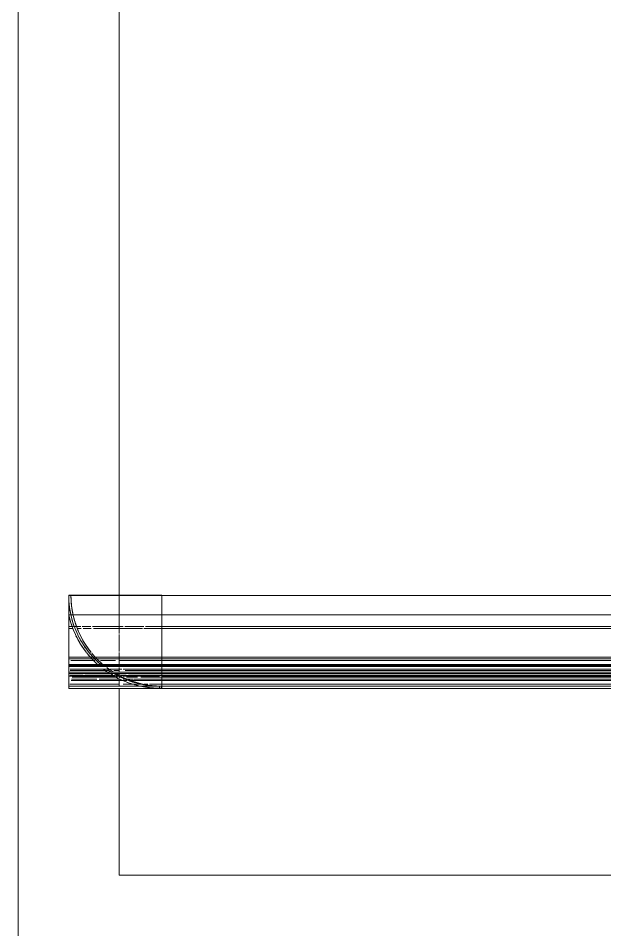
# Model space of a CAD drawing. Header units: millimetres. Extents: x -21807 to 26525, y -2564 to 60640.
# Drawn here: x -4883.6 to -4593.1, y 57251.9 to 57703.2 of the extents above; entities that cross this region are included whole.
import ezdxf

# ---------------------------------------------------------------- set-up
doc = ezdxf.new("R2010")
doc.units = ezdxf.units.MM
for name, color, linetype, lineweight in [('A-DETL-THIN', 7, 'Continuous', 9), ('A-GENM', 7, 'Continuous', 5), ('A-WALL', 7, 'Continuous', 9)]:
    doc.layers.add(name, color=color, linetype=linetype, lineweight=lineweight)

# ---------------------------------------------------------------- blocks, each defined once
blk = doc.blocks.new('AK-SGS-M3-A_rvt-1-MẶT BẰNG PHÂN VÙNG ÁP SUẤT')
at = {"layer": 'A-WALL', "color": 254, "lineweight": 13, "true_color": 0xcccccc}
for p, q in [((-4833.59, 57417.54), (-4833.59, 58116.94)), ((-4833.59, 57279), (-4833.59, 57371.44)), ((-4398.59, 57279), (-4833.59, 57279))]:
    blk.add_line(p, q, dxfattribs=at)
at = {"layer": 'A-WALL', "color": 254, "lineweight": 13, "true_color": 0xe0e0e0}
for p, q in [((-4833.59, 57417.54), (-4833.59, 58116.94)), ((-4833.59, 57279), (-4833.59, 57371.44)), ((-4398.59, 57279), (-4833.59, 57279))]:
    blk.add_line(p, q, dxfattribs=at)
at = {"layer": 'A-WALL', "color": 254, "lineweight": 13, "true_color": 0xe6e6e6}
for p, q in [((-4833.59, 57398.55), (-4833.59, 57417.44)), ((-4833.59, 57389.61), (-4833.59, 57398.02)), ((-4833.59, 57386.83), (-4833.59, 57389.13)), ((-4833.59, 57376.4), (-4833.59, 57378.82)), ((-4833.59, 57372.81), (-4833.59, 57376.1))]:
    blk.add_line(p, q, dxfattribs=at)
at = {"layer": 'A-WALL', "color": 7, "lineweight": 13, "true_color": 0xf2f2f2}
for p, q in [((-4833.59, 57407.9), (-4833.59, 57417.44)), ((-4833.59, 57402.14), (-4833.59, 57405.79))]:
    blk.add_line(p, q, dxfattribs=at)
at = {"layer": 'A-WALL', "color": 7, "lineweight": 13, "true_color": 0xf6f6f6}
for p, q in [((-4833.59, 57398.55), (-4833.59, 57401.14)), ((-4833.59, 57395.53), (-4833.59, 57398.02)), ((-4833.59, 57390.03), (-4833.59, 57394.94)), ((-4833.59, 57387.25), (-4833.59, 57388.79))]:
    blk.add_line(p, q, dxfattribs=at)
at = {"layer": 'A-WALL', "color": 7, "lineweight": 13, "true_color": 0xececec}
for p, q in [((-4833.59, 57383.27), (-4833.59, 57386.83)), ((-4833.59, 57379.53), (-4833.59, 57381.7))]:
    blk.add_line(p, q, dxfattribs=at)
at = {"layer": 'A-WALL', "color": 7, "lineweight": 13, "true_color": 0xf7f7f7}
blk.add_line((-4833.59, 57384.24), (-4833.59, 57385.62), dxfattribs=at)
blk = doc.blocks.new('AK_BoGocTrong - Thanh nhôm C có chân-1889602-MẶT BẰNG PHÂN VÙNG ÁP SUẤT')
at = {"layer": 'A-GENM', "color": 254, "true_color": 0xdcdcdc}
blk.add_line((0, -413.9), (0, 0), dxfattribs=at)
at = {"layer": 'A-GENM', "color": 7, "true_color": 0xf2f2f2}
for p, q in [((9.54, 0), (2.08, 0)), ((11.71, 0), (9.54, 0)), ((9.54, 0), (9.54, -2.1)), ((16.21, 0), (13.74, 0)), ((22.38, 0), (16.38, 0)), ((30.79, 0), (24.45, 0)), ((30.61, 0), (30.61, -2.1)), ((31.35, 0), (31.35, -2.1)), ((35.15, 0), (35.15, -2.1)), ((36.04, 0), (38.06, 0)), ((38.61, -2.1), (38.61, 0)), ((43.63, 0), (41.34, 0)), ((34.17, -413.9), (34.17, -2.12)), ((37.91, -2.12), (37.91, -413.9)), ((45, -0.26), (45, -2.1)), ((45, -0.26), (45, -2.1)), ((9.54, -413.9), (9.54, -418.43)), ((30.61, -413.9), (30.61, -421.86)), ((31.35, -413.9), (31.35, -420.75)), ((35.15, -414.16), (35.15, -429.25)), ((38.61, -430.93), (38.61, -413.9)), ((45, -415), (45, -418.9)), ((45, -415), (45, -418.9)), ((9.54, -419.3), (9.54, -421.18)), ((9.54, -422.65), (9.54, -433.06)), ((30.61, -422.3), (30.61, -432.87)), ((31.35, -421.95), (31.35, -432.27)), ((30.61, -433.06), (30.61, -435)), ((31.35, -433.06), (31.35, -435)), ((35.15, -430.2), (35.15, -434.61)), ((38.61, -435), (38.61, -433.06)), ((9.54, -433.43), (9.54, -435)), ((45, -435), (45, -460)), ((45, -435), (45, -460)), ((46, -435), (46, -460)), ((46, -435), (46, -460)), ((9.48, -460), (0, -460)), ((9.54, -460), (16.21, -460)), ((16.38, -460), (28.31, -460)), ((28.31, -460), (30.79, -460)), ((34.43, -460), (31.82, -460)), ((38.06, -460), (36.04, -460)), ((39.22, -460), (44.82, -460)), ((46, -460), (45, -460)), ((45, -460), (46, -460))]:
    blk.add_line(p, q, dxfattribs=at)
at = {"layer": 'A-GENM', "color": 7, "true_color": 0xf0f0f0}
for p, q in [((2.1, 0), (11.65, 0)), ((13.73, 0), (22.27, 0)), ((24.43, 0), (30.72, 0)), ((34.5, -2.12), (34.5, -413.9)), ((45, -2.1), (45, -0.26)), ((45, -2.12), (45, -22)), ((45, -2.12), (45, -22)), ((45, -418.9), (45, -415)), ((46, -413.9), (46, -435)), ((46, -413.9), (46, -435)), ((45, -418.9), (45, -435)), ((45, -418.9), (45, -435)), ((0, -441.89), (0, -435)), ((45, -460), (45, -435)), ((46, -435), (46, -460)), ((0, -449.03), (0, -441.97)), ((0, -454.4), (0, -449.1)), ((0, -457.74), (0, -454.44)), ((22.5, -460), (9.58, -460)), ((30.72, -460), (22.5, -460)), ((44.98, -460), (38.97, -460)), ((46, -460), (45, -460))]:
    blk.add_line(p, q, dxfattribs=at)
at = {"layer": 'A-GENM', "color": 7, "true_color": 0xf3f3f3}
for p, q in [((30.61, 0), (31.35, 0)), ((34.5, 0), (34.5, -2.1)), ((34.83, 0), (35.15, 0)), ((35.74, 0), (37.91, 0)), ((38.14, 0), (35.74, 0)), ((45, 0), (46, 0)), ((34.85, -2.12), (34.85, -413.9)), ((34.5, -414.97), (34.5, -429.55)), ((34.5, -429.98), (34.5, -435)), ((9.54, -435), (9.54, -444.07)), ((30.61, -435.19), (30.61, -445.76)), ((31.35, -435.51), (31.35, -436.91)), ((31.35, -437.7), (31.35, -445.02)), ((35.15, -435), (35.15, -441.22)), ((38.61, -459.44), (38.61, -438.42)), ((9.54, -444.44), (9.54, -449.72)), ((35.15, -442.69), (35.15, -459.17)), ((9.54, -450.52), (9.54, -454.38)), ((30.61, -448.16), (30.61, -458.82)), ((31.35, -447.23), (31.35, -458.88)), ((9.54, -455.23), (9.54, -457.42)), ((0, -460), (9.44, -460)), ((30.98, -460), (30.61, -460)), ((31.35, -460), (30.98, -460)), ((34.17, -460), (31.82, -460)), ((32.03, -460), (34.31, -460)), ((35.15, -460), (34.83, -460)), ((37.91, -460), (35.74, -460)), ((35.74, -460), (38.14, -460))]:
    blk.add_line(p, q, dxfattribs=at)
at = {"layer": 'A-GENM', "color": 7, "true_color": 0xf4f4f4}
for p, q in [((34.85, 0), (34.17, 0)), ((34.17, -2.1), (34.17, 0)), ((34.5, 0), (34.83, 0)), ((34.85, 0), (34.85, -2.1)), ((37.91, 0), (35.74, 0)), ((38.61, 0), (37.91, 0)), ((37.91, 0), (37.91, -2.1)), ((46, 0), (44.82, 0)), ((45, 0), (46, 0)), ((46, 0), (45, 0)), ((34.17, -428.9), (34.17, -413.9)), ((34.85, -414.31), (34.85, -428.82)), ((37.91, -413.9), (37.91, -432.58)), ((34.17, -435), (34.17, -431.26)), ((34.85, -429.94), (34.85, -434.82)), ((37.91, -433.06), (37.91, -435)), ((34.17, -439.47), (34.17, -435.3)), ((34.5, -435.07), (34.5, -438.88)), ((34.85, -435), (34.85, -438.24)), ((37.91, -435), (37.91, -437.09)), ((34.17, -442.21), (34.17, -439.78)), ((34.5, -439.54), (34.5, -441.88)), ((34.85, -439.28), (34.85, -441.52)), ((37.91, -439.29), (37.91, -459.38)), ((34.17, -446.9), (34.17, -443.9)), ((34.5, -443.5), (34.5, -459.12)), ((34.85, -443.06), (34.85, -459.15)), ((34.17, -459.1), (34.17, -448.17)), ((9.54, -457.82), (9.54, -459.95)), ((31.82, -460), (34.17, -460)), ((34.17, -460), (34.85, -460)), ((34.83, -460), (34.5, -460)), ((35.74, -460), (37.91, -460)), ((37.91, -460), (38.61, -460)), ((44.82, -460), (46, -460))]:
    blk.add_line(p, q, dxfattribs=at)
at = {"layer": 'A-GENM', "color": 7, "true_color": 0xededed}
blk.add_line((41.7, 0), (43.47, 0), dxfattribs=at)
at = {"layer": 'A-GENM', "color": 7, "true_color": 0xececec}
for p, q in [((9.54, -2.12), (9.54, -413.9)), ((30.61, -2.12), (30.61, -413.9)), ((31.35, -2.12), (31.35, -413.9)), ((35.15, -2.12), (35.15, -413.9)), ((38.61, -413.9), (38.61, -2.12)), ((45, -22), (45, -2.12)), ((46, -2.12), (46, -73.58)), ((46, -2.12), (46, -73.58)), ((45, -22), (45, -73.94)), ((45, -22), (45, -73.94)), ((45, -74.12), (45, -413.9)), ((45, -74.12), (45, -413.9)), ((46, -73.94), (46, -413.9)), ((46, -73.94), (46, -413.9)), ((0, -423.88), (0, -414.2)), ((46, -413.9), (46, -435)), ((45, -435), (45, -418.9)), ((0, -433.06), (0, -424.1)), ((0, -435), (0, -433.48))]:
    blk.add_line(p, q, dxfattribs=at)
at = {"layer": 'A-GENM', "color": 254, "true_color": 0xe6e6e6}
for p, q in [((46, -2.12), (46, -73.58)), ((45, -73.94), (45, -22)), ((45, -413.9), (45, -74.12)), ((46, -73.94), (46, -413.9))]:
    blk.add_line(p, q, dxfattribs=at)
blk = doc.blocks.new('AK_BoGocTrongTran - Thanh nhôm C có chân-1889605-MẶT BẰNG PHÂN VÙNG ÁP SUẤT')
at = {"layer": 'A-GENM', "color": 254, "true_color": 0xcccccc}
for p, q in [((0, 0), (9.54, 0)), ((0, 0), (0, -413.9)), ((30.6, 0), (9.54, 0)), ((9.54, -413.9), (9.54, 0)), ((30.61, 0), (34.17, 0)), ((30.61, -413.9), (30.61, 0)), ((34.17, 0), (34.85, 0)), ((34.17, 0), (34.17, -413.9)), ((34.85, 0), (37.91, 0)), ((34.85, -413.9), (34.85, 0)), ((37.91, 0), (38.61, 0)), ((37.91, -413.9), (37.91, 0)), ((38.61, 0), (38.61, -413.9)), ((43.02, 0), (41.34, 0)), ((46, -73.58), (46, 0)), ((46, -73.58), (46, -2.12)), ((46, -73.58), (46, -2.12)), ((46, -413.9), (46, -73.94)), ((46, -413.9), (46, -73.94)), ((46, -413.9), (46, -73.94))]:
    blk.add_line(p, q, dxfattribs=at)
at = {"layer": 'A-GENM', "color": 254, "true_color": 0xe6e6e6}
for p, q in [((2.1, 0), (11.65, 0)), ((12.37, 0), (22.5, 0)), ((22.69, 0), (29.85, 0)), ((34.5, 0), (34.83, 0)), ((41.7, 0), (43.47, 0)), ((46, 0), (45, 0)), ((45, 0), (46, 0)), ((45, -2.1), (45, -0.26)), ((45, -2.1), (45, -0.26)), ((45, -2.12), (45, -73.94)), ((46, -73.58), (46, -2.12)), ((45, -74.12), (45, -413.9)), ((46, -413.9), (46, -73.94)), ((31.35, -460), (31.35, -413.9)), ((34.5, -460), (34.5, -413.9)), ((35.15, -460), (35.15, -413.9)), ((45, -460), (45, -413.9)), ((45, -460), (45, -413.9)), ((29.85, -460), (0, -460)), ((31.35, -460), (30.61, -460)), ((30.79, -460), (34.31, -460)), ((31.35, -460), (34.17, -460)), ((35.15, -460), (34.83, -460)), ((35.15, -460), (37.91, -460)), ((35.74, -460), (38.14, -460)), ((43.47, -460), (38.97, -460)), ((44.98, -460), (43.47, -460)), ((45, -460), (46, -460)), ((46, -460), (45, -460))]:
    blk.add_line(p, q, dxfattribs=at)
at = {"layer": 'A-GENM', "color": 254, "true_color": 0xdcdcdc}
for p, q in [((30.61, 0), (31.35, 0)), ((32.26, 0), (30.79, 0)), ((34.17, 0), (31.35, 0)), ((31.35, -413.9), (31.35, 0)), ((34.5, -413.9), (34.5, 0)), ((34.83, 0), (35.15, 0)), ((37.91, 0), (35.15, 0)), ((35.15, -413.9), (35.15, 0)), ((38.14, 0), (35.74, 0)), ((44.45, 0), (43.02, 0)), ((46, 0), (44.82, 0)), ((46, -1.6), (46, 0)), ((46, -1.6), (46, 0)), ((45, -73.94), (45, -2.12)), ((45, -73.94), (45, -2.12)), ((45, -413.9), (45, -74.12)), ((45, -413.9), (45, -74.12)), ((0, -413.9), (0, -460)), ((9.54, -460), (9.54, -413.9)), ((30.61, -460), (30.61, -413.9)), ((34.17, -413.9), (34.17, -460)), ((34.85, -460), (34.85, -413.9)), ((37.91, -460), (37.91, -413.9)), ((38.61, -413.9), (38.61, -460)), ((46, -460), (46, -413.9)), ((46, -460), (46, -413.9)), ((46, -460), (46, -413.9)), ((9.54, -460), (0, -460)), ((9.54, -460), (30.6, -460)), ((34.17, -460), (30.61, -460)), ((34.85, -460), (34.17, -460)), ((37.91, -460), (34.85, -460)), ((38.61, -460), (37.91, -460)), ((38.86, -460), (41.34, -460)), ((41.34, -460), (46, -460))]:
    blk.add_line(p, q, dxfattribs=at)
at = {"layer": 'A-GENM', "color": 7, "true_color": 0xececec}
for p, q in [((36.04, 0), (38.06, 0)), ((46, 0), (45, 0)), ((46, -1.6), (46, 0)), ((45, -0.26), (45, -2.1)), ((45, -413.9), (45, -460)), ((46, -460), (46, -413.9)), ((34.43, -460), (31.82, -460)), ((34.83, -460), (34.5, -460)), ((38.06, -460), (36.04, -460)), ((45, -460), (46, -460))]:
    blk.add_line(p, q, dxfattribs=at)
blk = doc.blocks.new('AK_NepV - AK_NepV-1889604-MẶT BẰNG PHÂN VÙNG ÁP SUẤT')
at = {"layer": 'A-GENM', "color": 7, "true_color": 0xf2f2f2}
for p, q in [((-29.7, 460), (-28.7, 460)), ((-28.7, 460), (-22.75, 460)), ((-20.71, 460), (-14.39, 460)), ((-13.62, 457.88), (-13.62, 46.1)), ((-6.15, 460), (-5.29, 460)), ((-5.29, 460), (-4.47, 460)), ((-1, 460), (0, 460)), ((0, 438), (0, 386.06)), ((0, 385.88), (0, 46.1)), ((-1, 41.64), (-1, 40.04)), ((-1, 39.26), (-1, 37.25)), ((-2.83, 34.82), (-2.83, 29.96)), ((-29.7, 25), (-29.7, 11.8)), ((-28.7, 25), (-28.7, 12.21)), ((-6.15, 25), (-6.15, 23.6)), ((-5.29, 22.94), (-5.29, 0.48)), ((-4.47, 26.94), (-4.47, 25)), ((-4.47, 24.13), (-4.47, 1.65)), ((-2.83, 25), (-2.83, 1.16)), ((-1, 25), (-1, 0.6)), ((-6.15, 21.87), (-6.15, 7.91)), ((-29.7, 10.94), (-29.7, 6.68)), ((-28.7, 11.06), (-28.7, 7.1)), ((-29.7, 6.03), (-29.7, 4.19)), ((-28.7, 6.18), (-28.7, 4.6)), ((-6.15, 7.15), (-6.15, 0.55)), ((-29.7, 2.35), (-29.7, 0)), ((-28.7, 0), (-29.7, 0)), ((-28.7, 2.27), (-28.7, 0)), ((-14.39, 0), (-28.7, 0)), ((-5.29, 0), (-6.15, 0)), ((-4.47, 0), (-5.29, 0)), ((-1.53, 0), (-2.83, 0)), ((0, 0), (-1, 0))]:
    blk.add_line(p, q, dxfattribs=at)
at = {"layer": 'A-GENM', "color": 7, "true_color": 0xf0f0f0}
for p, q in [((-29.7, 460), (-29.7, 457.9)), ((-28.7, 460), (-28.7, 457.9)), ((-7.78, 457.88), (-7.78, 46.1)), ((-6.15, 459.3), (-6.15, 457.9)), ((-5.29, 459.56), (-5.29, 457.9)), ((-5.04, 457.88), (-5.04, 46.1)), ((-4.47, 459.42), (-4.47, 457.9)), ((-3.54, 457.88), (-3.54, 46.1)), ((-2.83, 460), (-2.83, 457.9)), ((-1, 459.66), (-1, 457.9)), ((-1, 457.88), (-1, 386.06)), ((-1, 385.35), (-1, 46.1)), ((-29.7, 46.1), (-29.7, 38.08)), ((-28.7, 46.1), (-28.7, 37.24)), ((-6.15, 46.1), (-6.15, 29.69)), ((-5.29, 46.1), (-5.29, 25.64)), ((-4.47, 46.1), (-4.47, 35.65)), ((-2.83, 46.1), (-2.83, 34.86)), ((-1, 46.1), (-1, 41.64)), ((-29.7, 37.18), (-29.7, 27.8)), ((-28.7, 36.49), (-28.7, 27.05)), ((-1, 36.77), (-1, 26.94)), ((-4.47, 34.11), (-4.47, 28.69)), ((-6.15, 28.52), (-6.15, 25)), ((-2.83, 28.86), (-2.83, 25)), ((-29.7, 26.94), (-29.7, 25)), ((-28.7, 26.94), (-28.7, 25))]:
    blk.add_line(p, q, dxfattribs=at)
at = {"layer": 'A-GENM', "color": 254, "true_color": 0xe6e6e6}
for p, q in [((-29.7, 457.88), (-29.7, 46.1)), ((-28.7, 457.88), (-28.7, 46.1)), ((-6.15, 457.88), (-6.15, 46.1)), ((-5.29, 457.88), (-5.29, 384.15)), ((-4.47, 457.88), (-4.47, 46.1)), ((-2.83, 457.88), (-2.83, 46.1)), ((-1, 457.88), (-1, 386.06)), ((-1, 385.35), (-1, 46.1)), ((-5.29, 383.06), (-5.29, 46.1))]:
    blk.add_line(p, q, dxfattribs=at)
at = {"layer": 'A-GENM', "color": 7, "true_color": 0xf6f6f6}
for p, q in [((-22.75, 460), (-28.7, 460)), ((-14.39, 460), (-20.71, 460)), ((-12.8, 460), (-13.62, 460)), ((-12.8, 460), (-12.8, 458.38)), ((-12.8, 457.88), (-12.8, 46.1)), ((-10.69, 460), (-10.69, 457.9)), ((-10.69, 457.88), (-10.69, 46.1)), ((-10.31, 460), (-10.31, 457.9)), ((-10.31, 457.88), (-10.31, 46.1)), ((-9.9, 460), (-9.9, 457.9)), ((-9.9, 457.88), (-9.9, 46.1)), ((-8.49, 460), (-8.49, 457.9)), ((-8.49, 457.88), (-8.49, 46.1)), ((-4.47, 460), (-5.04, 460)), ((-12.8, 46.1), (-12.8, 25)), ((-10.69, 46.1), (-10.69, 30.82)), ((-10.31, 45.38), (-10.31, 30.66)), ((-9.9, 46.1), (-9.9, 31.94)), ((-8.49, 46.1), (-8.49, 26.94)), ((-1, 41.64), (-1, 40.04)), ((0, 25), (0, 41.1)), ((-1, 39.26), (-1, 37.25)), ((-3.54, 31.96), (-3.54, 26.94)), ((-10.69, 29.29), (-10.69, 25)), ((-10.31, 30.2), (-10.31, 25.06)), ((-9.9, 29.85), (-9.9, 25.35)), ((-12.8, 23.13), (-12.8, 15.83)), ((-10.69, 24.8), (-10.69, 20.78)), ((-10.31, 25), (-10.31, 21.46)), ((-8.49, 26.35), (-8.49, 25)), ((-8.49, 24.75), (-8.49, 20.53)), ((-3.54, 25), (-3.54, 15.01)), ((-1, 25), (-1, 6.62)), ((-10.69, 20.32), (-10.69, 17.94)), ((-10.31, 20.6), (-10.31, 18.31)), ((-28.7, 0), (-14.39, 0)), ((-13.62, 0), (-12.8, 0)), ((-10.83, 0), (-13.18, 0)), ((-12.8, 0), (-10.83, 0)), ((-5.04, 0), (-4.47, 0)), ((-2.83, 0), (-1.53, 0))]:
    blk.add_line(p, q, dxfattribs=at)
at = {"layer": 'A-GENM', "color": 7, "true_color": 0xf4f4f4}
for p, q in [((-13.62, 460), (-13.62, 457.9)), ((-10.39, 460), (-10.39, 457.9)), ((-9.26, 460), (-7.78, 460)), ((-5.04, 460), (-5.04, 458.11)), ((-3.54, 460), (-3.54, 457.9)), ((-1, 459.66), (-1, 457.9)), ((0, 459.74), (0, 458.4)), ((-13.62, 46.1), (-13.62, 39.31)), ((-10.39, 45.23), (-10.39, 25.01)), ((-3.54, 46.1), (-3.54, 32.18)), ((-1, 46.1), (-1, 41.64)), ((-5.04, 44.98), (-5.04, 26.94)), ((0, 45), (0, 41.68)), ((0, 41.1), (0, 25)), ((-13.62, 38.05), (-13.62, 27.75)), ((-1, 36.77), (-1, 26.94)), ((-13.62, 26.94), (-13.62, 25)), ((-13.62, 24.47), (-13.62, 22.33)), ((-10.39, 25), (-10.39, 21.32)), ((-7.78, 25), (-7.78, 22.42)), ((0, 25), (0, 14.33)), ((-13.62, 21.72), (-13.62, 15.01)), ((-10.39, 20.54), (-10.39, 18.23)), ((-7.78, 19.87), (-7.78, 0.67)), ((-10.39, 16.64), (-10.39, 0.87)), ((-13.62, 12.78), (-13.62, 1.12)), ((0, 13.08), (0, 1)), ((-10.83, 0), (-13.18, 0)), ((-7.78, 0), (-9.26, 0))]:
    blk.add_line(p, q, dxfattribs=at)
at = {"layer": 'A-GENM', "color": 7, "true_color": 0xf3f3f3}
for p, q in [((-10.39, 457.88), (-10.39, 46.1)), ((-7.78, 460), (-7.78, 457.9)), ((0, 457.88), (0, 438)), ((-7.78, 46.1), (-7.78, 28.01)), ((-5.29, 25), (-5.29, 23.33)), ((-29.7, 4.13), (-29.7, 2.73))]:
    blk.add_line(p, q, dxfattribs=at)
at = {"layer": 'A-GENM', "color": 7, "true_color": 0xf7f7f7}
for p, q in [((0, 458.4), (0, 459.74)), ((0, 438), (0, 457.88)), ((0, 386.06), (0, 438)), ((0, 46.1), (0, 385.88)), ((0, 41.68), (0, 45)), ((-9.9, 25), (-9.9, 18.73)), ((-5.04, 25), (-5.04, 23.57)), ((-5.04, 23.25), (-5.04, 0.46)), ((0, 14.33), (0, 25)), ((-10.31, 16.74), (-10.31, 0.86)), ((-3.54, 13.93), (-3.54, 1.37)), ((0, 3.31), (0, 13.08)), ((-1, 6.62), (-1, 0.6)), ((-13.18, 0), (-10.83, 0))]:
    blk.add_line(p, q, dxfattribs=at)
at = {"layer": 'A-GENM', "color": 7, "true_color": 0xf8f8f8}
for p, q in [((-8.49, 18.99), (-8.49, 0.72)), ((-10.69, 16.27), (-10.69, 0.89)), ((-9.9, 17.25), (-9.9, 0.83)), ((-12.8, 12.87), (-12.8, 1.06)), ((0, 1), (0, 3.31))]:
    blk.add_line(p, q, dxfattribs=at)
blk = doc.blocks.new('AK_Phụ kiện Panel_Thanh phào C_J - Thanh nhôm C có chân_bo_-V77-MẶT BẰNG PHÂN VÙNG ÁP SUẤT')
at = {"layer": 'A-GENM', "color": 254, "true_color": 0xe6e6e6}
for p, q in [((-4858.59, 57417.44), (-4858.59, 57408)), ((-4812.59, 57372.54), (-4813.59, 57372.54))]:
    blk.add_line(p, q, dxfattribs=at)
at = {"layer": 'A-GENM', "color": 7, "true_color": 0xf3f3f3}
for p, q in [((-4858.59, 57408), (-4858.59, 57417.44)), ((-4812.59, 57372.54), (-4812.59, 57371.54))]:
    blk.add_line(p, q, dxfattribs=at)
at = {"layer": 'A-GENM', "color": 7, "true_color": 0xececec}
for p, q in [((-4813.59, 57371.54), (-4813.59, 57372.54)), ((-4813.59, 57372.54), (-4813.59, 57371.54)), ((-4813.59, 57371.54), (-4812.59, 57371.54)), ((-4812.59, 57371.54), (-4812.59, 57372.54))]:
    blk.add_line(p, q, dxfattribs=at)
at = {"layer": 'A-GENM', "color": 7, "true_color": 0xf4f4f4}
for p, q in [((-4813.59, 57372.54), (-4813.59, 57371.54)), ((-4813.59, 57371.54), (-4813.59, 57372.54)), ((-4813.59, 57372.54), (-4812.59, 57372.54)), ((-4812.59, 57371.54), (-4813.59, 57371.54))]:
    blk.add_line(p, q, dxfattribs=at)
at = {"layer": 'A-GENM', "color": 7, "true_color": 0xf3f3f3}
for radius, start, end in [(45, 180.1288, 195), (45, 195.1382, 200.188), (46, 260.0801, 270)]:
    blk.add_arc((-4813.59, 57417.54), radius, start, end, dxfattribs=at)
at = {"layer": 'A-GENM', "color": 254, "true_color": 0xe6e6e6}
for radius, start, end in [(45, 180.1333, 205.8797), (46, 192.1073, 205.6659), (46, 205.803, 217.8846), (45, 206.0286, 220.3473), (46, 218.1787, 222.7759), (45, 220.7593, 224.9549), (46, 238.746, 243.5919), (45, 240, 267.9661), (46, 244.5478, 262.3225)]:
    blk.add_arc((-4813.59, 57417.54), radius, start, end, dxfattribs=at)
at = {"layer": 'A-GENM', "color": 7, "true_color": 0xf2f2f2}
for start, end in [(192.1003, 194.8495), (194.8739, 199.6823)]:
    blk.add_arc((-4813.59, 57417.54), 46, start, end, dxfattribs=at)
at = {"layer": 'A-GENM', "color": 7, "true_color": 0xf6f6f6}
for radius, start, end in [(46, 200.9983, 204.974), (45, 201.5701, 205.7423), (46, 205.1203, 209.4474), (45, 205.8834, 209.9422), (46, 209.626, 217.8796), (45, 211.6555, 219.184), (46, 218.1541, 222.1843), (45, 219.5076, 223.2151), (46, 247.4684, 251.2036), (45, 248.6529, 251.0123), (45, 258.3915, 269.2182)]:
    blk.add_arc((-4813.59, 57417.54), radius, start, end, dxfattribs=at)
at = {"layer": 'A-GENM', "color": 7, "true_color": 0xececec}
for radius, start, end in [(46, 222.7759, 229.87), (45, 224.9549, 231.4295), (46, 233.0135, 237.3349), (45, 234.2985, 238.2426), (46, 264.9756, 270)]:
    blk.add_arc((-4813.59, 57417.54), radius, start, end, dxfattribs=at)
at = {"layer": 'A-GENM', "color": 7, "true_color": 0xf9f9f9}
for radius, start, end in [(46, 225.9687, 228.4035), (45, 226.0018, 230.1302), (45, 240.6411, 242.8071)]:
    blk.add_arc((-4813.59, 57417.54), radius, start, end, dxfattribs=at)
at = {"layer": 'A-GENM', "color": 7, "true_color": 0xfafafa}
blk.add_arc((-4813.59, 57417.54), 45, 243.6448, 245.5315, dxfattribs=at)
at = {"layer": 'A-GENM', "color": 7, "true_color": 0xf4f4f4}
for start, end in [(244.8253, 246.792), (254.3032, 256.4017)]:
    blk.add_arc((-4813.59, 57417.54), 46, start, end, dxfattribs=at)
at = {"layer": 'A-GENM', "color": 7, "true_color": 0xf7f7f7}
blk.add_arc((-4813.59, 57417.54), 45, 251.5611, 253.8184, dxfattribs=at)
blk = doc.blocks.new('AK_MiengBoGocTrong - AK_MiengBoGocTrong-V78-MẶT BẰNG PHÂN VÙNG ÁP SUẤT')
at = {"layer": 'A-GENM', "color": 254, "true_color": 0xdcdcdc}
for p, q in [((-46.1, 0), (-45, 0)), ((-28.06, 0), (0, 0)), ((-45, 0), (-35.18, 0)), ((-35.18, 0), (-28.06, 0)), ((0, 0), (0, -10.01)), ((0, -10.01), (0, -19.52)), ((0, -46.1), (-46.1, -46.1))]:
    blk.add_line(p, q, dxfattribs=at)
at = {"layer": 'A-GENM', "color": 254, "true_color": 0xcccccc}
for p, q in [((0, 0), (-46.1, 0)), ((-46.1, 0), (-46.1, -46.1)), ((0, -46.1), (0, 0)), ((-46.1, -46.1), (0, -46.1))]:
    blk.add_line(p, q, dxfattribs=at)
at = {"layer": 'A-GENM', "color": 254, "true_color": 0xe6e6e6}
for p, q in [((-46.1, -30.71), (-46.1, -0.1)), ((0, -19.53), (0, -27.56)), ((0, -28.45), (0, -30.58)), ((-46.1, -44.92), (-46.1, -38.71)), ((0, -38.93), (0, -40.54)), ((0, -41.65), (0, -45)), ((0, -45), (0, -46.1))]:
    blk.add_line(p, q, dxfattribs=at)
at = {"layer": 'A-GENM', "color": 7, "true_color": 0xececec}
for p, q in [((-46.1, -34.27), (-46.1, -30.71)), ((0, -30.9), (0, -34.36)), ((-46.1, -38.01), (-46.1, -35.84)), ((0, -35.95), (0, -38.25))]:
    blk.add_line(p, q, dxfattribs=at)
at = {"layer": 'A-GENM', "color": 254, "true_color": 0xe6e6e6}
for start, end in [(180.1288, 205.7099), (205.8834, 219.1503), (219.5076, 223.2151), (240, 247.074), (248.2406, 269.2182)]:
    blk.add_arc((0, 0), 45, start, end, dxfattribs=at)
at = {"layer": 'A-GENM', "color": 7, "true_color": 0xececec}
for start, end in [(225, 230.1302), (233.4341, 237.9761)]:
    blk.add_arc((0, 0), 45, start, end, dxfattribs=at)
blk = doc.blocks.new('AK_MiengBoGocTrong - AK_MiengBoGocTrong-V79-MẶT BẰNG PHÂN VÙNG ÁP SUẤT')
at = {"layer": 'A-GENM', "color": 7, "true_color": 0xf2f2f2}
for p, q in [((-46.1, 46.1), (-21.1, 46.1)), ((-27.21, 35.84), (-25.81, 36.86)), ((-46.1, 15.4), (-46.1, 9.64))]:
    blk.add_line(p, q, dxfattribs=at)
at = {"layer": 'A-GENM', "color": 7, "true_color": 0xf4f4f4}
for p, q in [((-21.1, 46.1), (-46.1, 46.1)), ((0, 28.41), (0, 30.71)), ((0, 22.6), (0, 27.52)), ((0, 19.52), (0, 21.51)), ((0, 16.4), (0, 18.53))]:
    blk.add_line(p, q, dxfattribs=at)
at = {"layer": 'A-GENM', "color": 7, "true_color": 0xf0f0f0}
for p, q in [((-21.1, 46.1), (0, 46.1)), ((0, 46.1), (0, 45)), ((-46.1, 35.84), (-46.1, 38.01)), ((0, 38.25), (0, 35.95)), ((-46.1, 30.71), (-46.1, 34.27)), ((0, 11.75), (0, 15.4)), ((-46.1, 0.1), (-46.1, 9.54)), ((0, 0.1), (0, 9.64))]:
    blk.add_line(p, q, dxfattribs=at)
at = {"layer": 'A-GENM', "color": 7, "true_color": 0xf3f3f3}
for p, q in [((0, 46.1), (-21.1, 46.1)), ((-46.1, 9.54), (-46.1, 0.1))]:
    blk.add_line(p, q, dxfattribs=at)
at = {"layer": 'A-GENM', "color": 7, "true_color": 0xededed}
for p, q in [((-46.1, 38.71), (-46.1, 44.92)), ((-22.78, 38.81), (-21.47, 39.54)), ((-46.1, 9.64), (-46.1, 30.71)), ((-39.05, 22.36), (-38.13, 23.9)), ((-38.13, 23.9), (-37.14, 25.41)), ((-41.34, 17.77), (-40.71, 19.17)), ((-39.91, 20.78), (-39.05, 22.36)), ((-43.87, 0), (-21.1, 0))]:
    blk.add_line(p, q, dxfattribs=at)
at = {"layer": 'A-GENM', "color": 7, "true_color": 0xf6f6f6}
for p, q in [((-46.1, 43.57), (-46.1, 42.27)), ((-46.1, 30.71), (-46.1, 16.4))]:
    blk.add_line(p, q, dxfattribs=at)
at = {"layer": 'A-GENM', "color": 7, "true_color": 0xececec}
for p, q in [((-16.31, 41.94), (-14.68, 42.54)), ((-14.62, 42.56), (-12.9, 43.11)), ((0, 34.36), (0, 28.45)), ((0, 27.56), (0, 25.33)), ((0, 21), (0, 19.53)), ((0, 18.58), (0, 14.98)), ((0, 9.65), (0, 0.1))]:
    blk.add_line(p, q, dxfattribs=at)
at = {"layer": 'A-GENM', "color": 254, "true_color": 0xe6e6e6}
for p, q in [((-0.49, 45), (0, 45)), ((0, 45), (0, 41.65)), ((0, 40.54), (0, 38.93)), ((0, 25.33), (0, 21)), ((0, 14.98), (0, 10.01)), ((-21.1, 0), (-19.52, 0)), ((-19.16, 0), (0, 0))]:
    blk.add_line(p, q, dxfattribs=at)
at = {"layer": 'A-GENM', "color": 7, "true_color": 0xf7f7f7}
for p, q in [((-46.1, 34.27), (-46.1, 31.92)), ((0, 31.92), (0, 34.27))]:
    blk.add_line(p, q, dxfattribs=at)
at = {"layer": 'A-GENM', "color": 254, "true_color": 0xe8e8e8}
for p, q in [((-45, 0), (-46.1, 0)), ((-43.87, 0), (-45, 0)), ((-28.06, 0), (-43.87, 0)), ((-21.19, 0), (-28.06, 0))]:
    blk.add_line(p, q, dxfattribs=at)
at = {"layer": 'A-GENM', "color": 254, "true_color": 0xdcdcdc}
for p, q in [((-19.52, 0), (-21.19, 0)), ((0, 0), (-19.52, 0))]:
    blk.add_line(p, q, dxfattribs=at)
at = {"layer": 'A-GENM', "color": 7, "true_color": 0xececec, "flags": 128}
for points in [[(-21.1, 39.74), (-19.61, 40.5), (-17.97, 41.26)], [(-12.9, 43.11), (-11.17, 43.59), (-9.42, 44), (-7.65, 44.35), (-5.87, 44.62)], [(-5.87, 44.62), (-4.08, 44.81), (-2.59, 44.92)]]:
    blk.add_lwpolyline(points, dxfattribs=at)
at = {"layer": 'A-GENM', "color": 7, "true_color": 0xf2f2f2, "flags": 128}
blk.add_lwpolyline([(-32.62, 31), (-31.35, 32.28), (-30.04, 33.51)], dxfattribs=at)
at = {"layer": 'A-GENM', "color": 7, "true_color": 0xf0f0f0, "flags": 128}
for points in [[(-37.08, 25.49), (-36.09, 26.87), (-35.07, 28.19)], [(-43.71, 10.7), (-43.25, 12.44), (-42.72, 14.16), (-42.12, 15.85), (-41.45, 17.52)], [(-44.68, 5.39), (-44.43, 7.17), (-44.1, 8.94)]]:
    blk.add_lwpolyline(points, dxfattribs=at)
at = {"layer": 'A-GENM', "color": 7, "true_color": 0xededed, "flags": 128}
blk.add_lwpolyline([(-45, 0.1), (-44.96, 1.8), (-44.86, 3.6), (-44.69, 5.27)], dxfattribs=at)
at = {"layer": 'A-GENM', "color": 7, "true_color": 0xececec}
for start, end in [(112.926, 117.2149), (95.1665, 111.7594)]:
    blk.add_arc((0, 0), 45, start, end, dxfattribs=at)
at = {"layer": 'A-GENM', "color": 254, "true_color": 0xe6e6e6}
blk.add_arc((0, 0), 45, 90.7818, 92.7851, dxfattribs=at)
at = {"layer": 'A-GENM', "color": 7, "true_color": 0xf0f0f0}
for start, end in [(122.0239, 126.5659), (160.3942, 169.6058)]:
    blk.add_arc((0, 0), 45, start, end, dxfattribs=at)
at = {"layer": 'A-GENM', "color": 7, "true_color": 0xededed}
for start, end in [(118.0651, 120), (142.3909, 154.1166), (154.2901, 160.3942), (169.6058, 179.8712)]:
    blk.add_arc((0, 0), 45, start, end, dxfattribs=at)
at = {"layer": 'A-GENM', "color": 7, "true_color": 0xf2f2f2}
blk.add_arc((0, 0), 45, 129.8698, 135, dxfattribs=at)
blk = doc.blocks.new('AK-SGS-M3-Hrvt_rvt-1-MẶT BẰNG PHÂN VÙNG ÁP SUẤT')
at = {"layer": 'A-GENM', "color": 253, "lineweight": 5, "true_color": 0xaaaaaa}
for name, p in [('AK_MiengBoGocTrong - AK_MiengBoGocTrong-V78-MẶT BẰNG PHÂN VÙNG ÁP SUẤT', (-4812.49, 57417.54)), ('AK_Phụ kiện Panel_Thanh phào C_J - Thanh nhôm C có chân_bo_-V77-MẶT BẰNG PHÂN VÙNG ÁP SUẤT', (0, 0))]:
    blk.add_blockref(name, p, dxfattribs=at)
at = {"layer": 'A-GENM', "color": 253, "lineweight": 5, "true_color": 0xaaaaaa, "extrusion": (0, 0, -1), "rotation": 180}
blk.add_blockref('AK_MiengBoGocTrong - AK_MiengBoGocTrong-V79-MẶT BẰNG PHÂN VÙNG ÁP SUẤT', (4812.49, 57417.54), dxfattribs=at)
at = {"layer": 'A-GENM', "color": 253, "lineweight": 5, "true_color": 0xaaaaaa}
for name, p, rotation in [('AK_BoGocTrong - Thanh nhôm C có chân-1889602-MẶT BẰNG PHÂN VÙNG ÁP SUẤT', (-4398.59, 57417.44), 269.9999999999995), ('AK_BoGocTrongTran - Thanh nhôm C có chân-1889605-MẶT BẰNG PHÂN VÙNG ÁP SUẤT', (-4398.59, 57417.44), 269.9999999999993), ('AK_NepV - AK_NepV-1889604-MẶT BẰNG PHÂN VÙNG ÁP SUẤT', (-4858.59, 57372.44), 269.9999999999995)]:
    blk.add_blockref(name, p, dxfattribs=dict(at, rotation=rotation))

msp = doc.modelspace()

# ---------------------------------------------------------------- linework, layer by layer
at = {"layer": 'A-DETL-THIN', "color": 251, "true_color": 0x666666}
msp.add_line((-4883.59, 58141.94), (-4883.59, 47541.94), dxfattribs=at)
at = {"layer": 'A-DETL-THIN'}
msp.add_line((-4883.59, 47541.94), (-4883.59, 58141.94), dxfattribs=at)

# ---------------------------------------------------------------- block references
at = {"lineweight": 5}
for name in ['AK-SGS-M3-A_rvt-1-MẶT BẰNG PHÂN VÙNG ÁP SUẤT', 'AK-SGS-M3-Hrvt_rvt-1-MẶT BẰNG PHÂN VÙNG ÁP SUẤT']:
    msp.add_blockref(name, (0, 0), dxfattribs=at)

doc.saveas('drawing.dxf')
